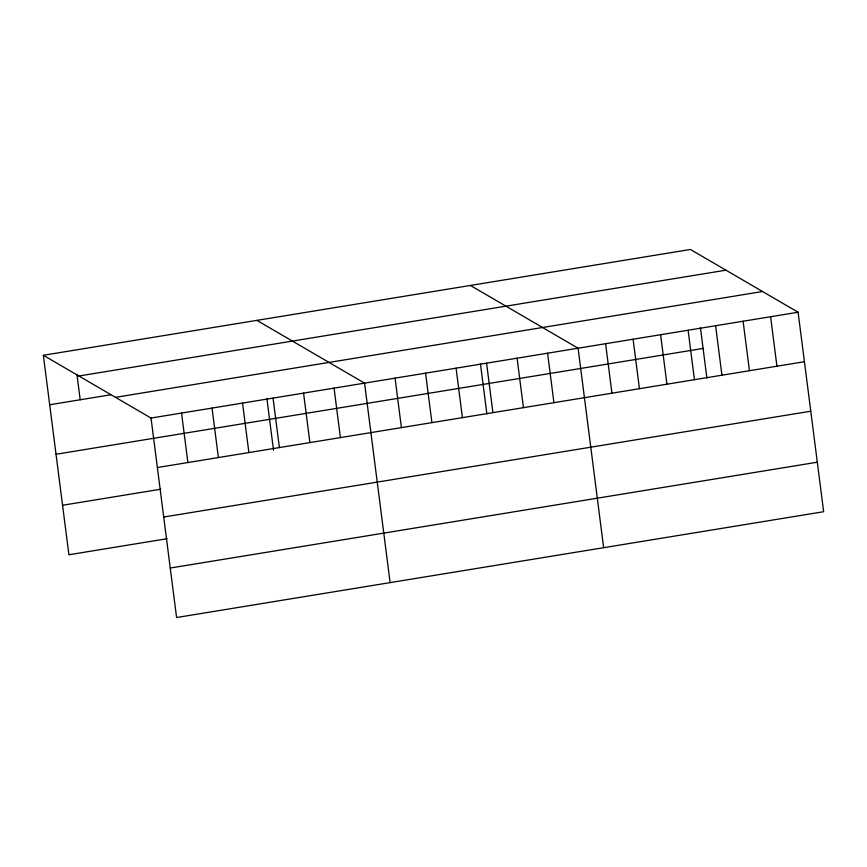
<?xml version="1.0" encoding="UTF-8"?>
<svg xmlns="http://www.w3.org/2000/svg" width="867" height="867" viewBox="0 0 867 867"><rect width="100%" height="100%" fill="white"/><g stroke="black" fill="none" stroke-linecap="round" stroke-linejoin="round"><path stroke-width="1.3" d="M43.35 355.286L690.414 249.468L798.095 312.239L823.65 511.714L176.586 617.532L151.031 418.057L43.35 355.286L68.905 554.761L167.049 538.71M78.886 376.007L725.95 270.179M49.69 404.759L110.694 394.788M115.495 397.346L762.559 291.518M151.031 418.057L798.095 312.239M56.03 454.265L703.094 348.436M157.371 467.53L804.435 361.712M62.565 505.266L160.709 489.216M163.711 517.035L810.775 411.207M170.246 568.037L817.31 462.209M470.413 285.449L578.094 348.22L603.649 547.695M256.881 320.367L364.563 383.138L390.117 582.613M770.6 316.737L776.93 366.21M743.095 321.234L749.435 370.708M715.6 325.732L721.929 375.205M700.417 327.596L706.876 377.969M688.095 330.229L694.434 379.703M660.6 334.727L666.929 384.2M633.094 339.225L639.434 388.698M605.599 343.722L611.929 393.195M547.586 353.205L553.926 402.678M517.09 358.19L523.43 407.663M486.582 363.186L492.922 412.659M480.416 363.576L486.875 413.949M456.075 368.172L462.414 417.645M425.578 373.157L431.907 422.63M395.07 378.153L401.41 427.626M334.066 388.123L340.395 437.597M303.558 393.119L309.898 442.593M273.051 398.105L279.391 447.578M266.884 398.495L273.517 450.211M242.543 403.09L248.883 452.563M212.047 408.086L218.386 457.559M181.539 413.071L187.879 462.545M76.935 374.371L80.198 399.774"/></g></svg>
